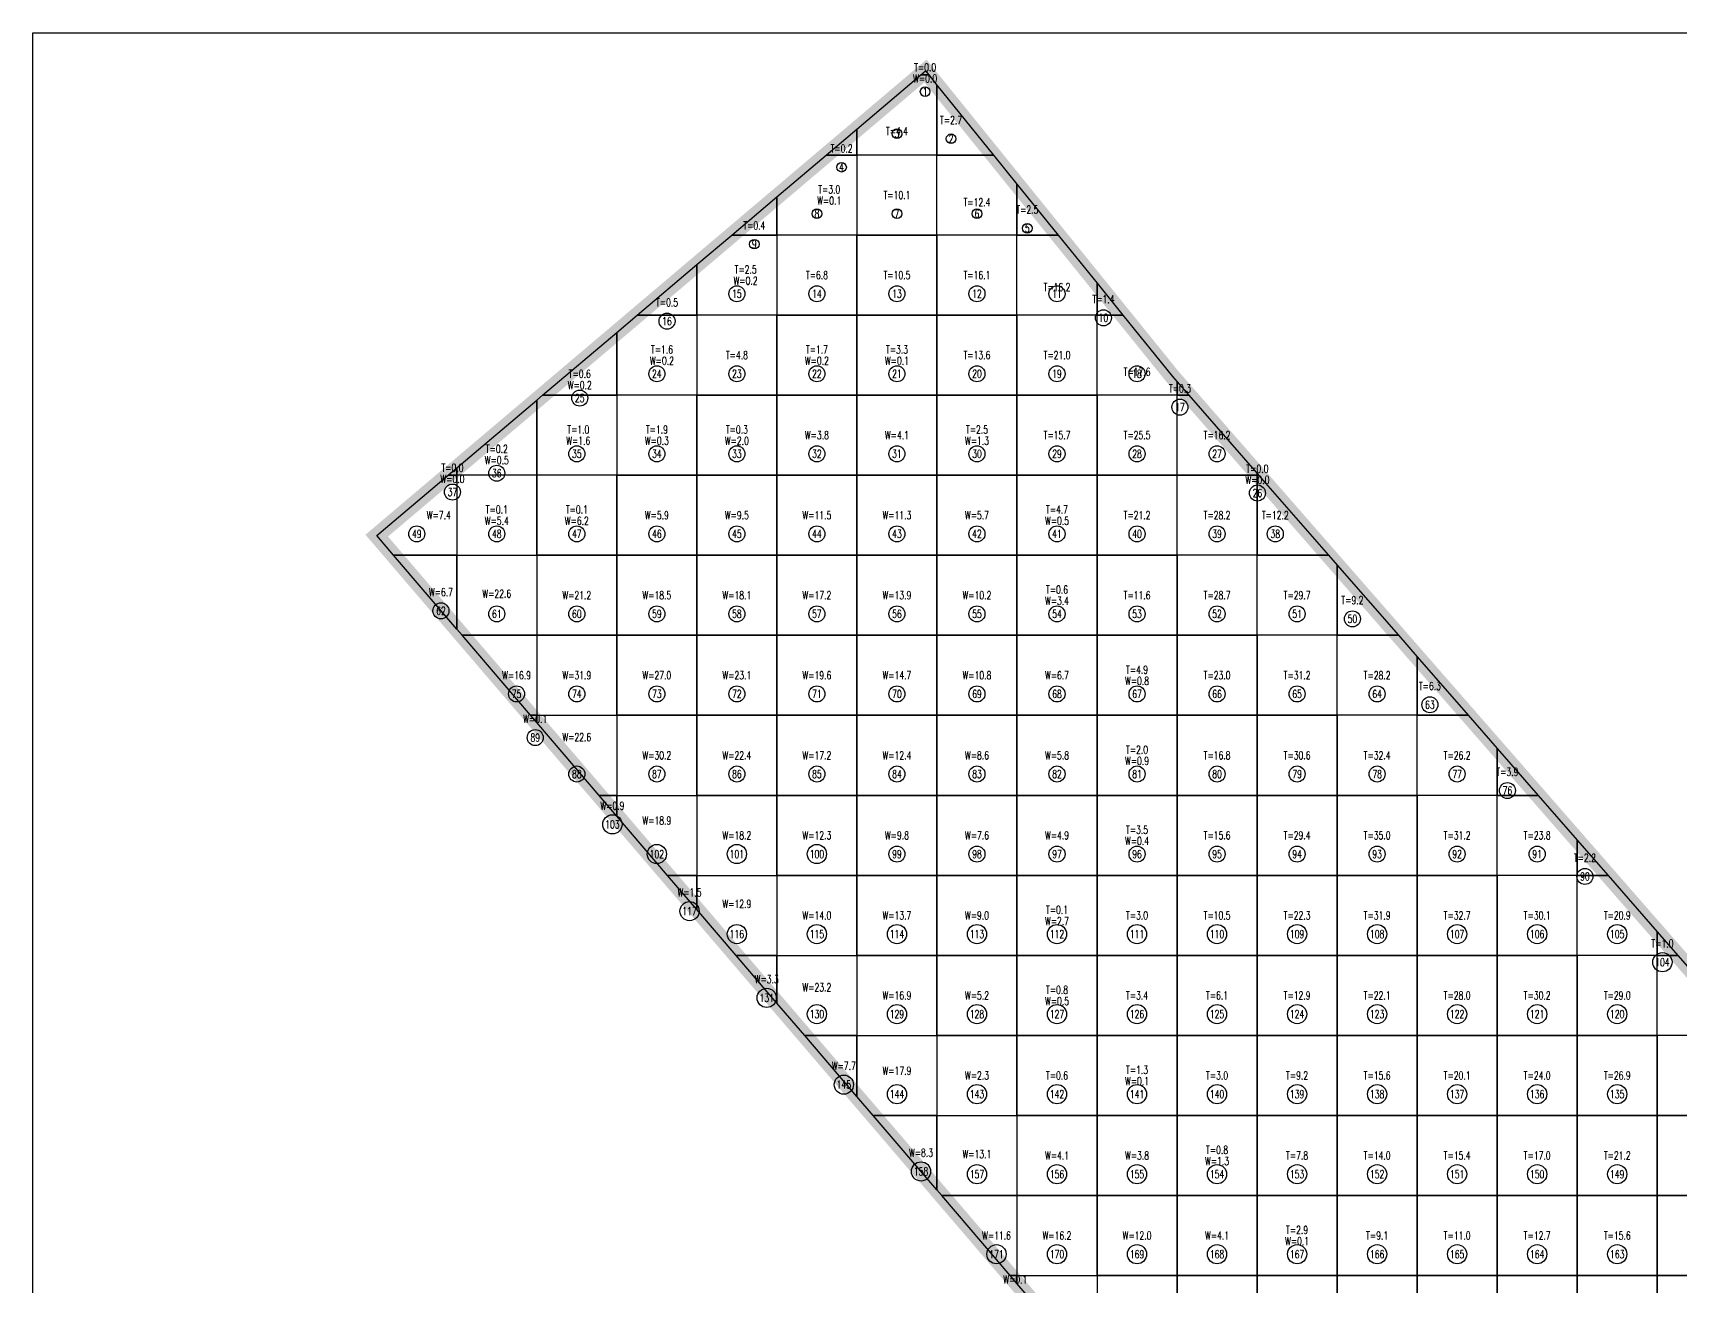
# Model space of a CAD drawing. Extents: x 4283 to 40403, y 1134 to 1764.
# Drawn here: x 18782 to 18867.7, y 1607.1 to 1672.4 of the extents above; entities that cross this region are included whole.
import ezdxf
from ezdxf.enums import TextEntityAlignment as Align

# ---------------------------------------------------------------- set-up
doc = ezdxf.new("R2010")
doc.units = 0
for name, color, linetype in [('tdz_23-1方格网', 2, 'Continuous'), ('tdz_23-1方格网计算', 7, 'Continuous'), ('tdz_土方计算图', 7, 'Continuous'), ('tdz_格田', 6, 'Continuous')]:
    doc.layers.add(name, color=color, linetype=linetype)
doc.styles.add('GLandNum', font='txt_____.ttf', dxfattribs={"width": 0.7, "height": 0.5})

msp = doc.modelspace()

# ---------------------------------------------------------------- linework, layer by layer
at = {"layer": 'tdz_23-1方格网', "linetype": 'Continuous'}
for points in [[(18829.057, 1669.641, 2835.795), (18829.057, 1666.002, 2835.764), (18824.89, 1666.002, 2836.09), (18824.89, 1667.356, 2836.121), (18828.213, 1670.169, 2835.853), (18828.63, 1670.169, 2835.823)], [(18828.63, 1670.169, 2835.823), (18828.213, 1670.169, 2835.853), (18828.46, 1670.379, 2835.833)], [(18831.997, 1666.002, 2835.604), (18829.057, 1666.002, 2835.764), (18829.057, 1669.641, 2835.795)], [(18824.89, 1667.356, 2836.121), (18824.89, 1666.002, 2836.09), (18823.292, 1666.002, 2836.249)], [(18823.292, 1666.002, 2836.249), (18824.89, 1666.002, 2836.09), (18824.89, 1661.836, 2836.044), (18820.724, 1661.836, 2836.362), (18820.724, 1663.828, 2836.456)], [(18824.89, 1666.002, 2836.09), (18824.89, 1661.836, 2836.044), (18829.057, 1661.836, 2835.729), (18829.057, 1666.002, 2835.764)], [(18833.224, 1664.485, 2835.524), (18833.224, 1661.836, 2835.503), (18829.057, 1661.836, 2835.729), (18829.057, 1666.002, 2835.764), (18831.997, 1666.002, 2835.604)], [(18820.724, 1663.828, 2836.456), (18820.724, 1661.836, 2836.362), (18818.37, 1661.836, 2836.645)], [(18835.365, 1661.836, 2835.386), (18833.224, 1661.836, 2835.503), (18833.224, 1664.485, 2835.524)], [(18818.37, 1661.836, 2836.645), (18820.724, 1661.836, 2836.362), (18820.724, 1657.669, 2836.437), (18816.557, 1657.669, 2836.633), (18816.557, 1660.3, 2836.791)], [(18820.724, 1661.836, 2836.362), (18820.724, 1657.669, 2836.437), (18824.89, 1657.669, 2836.433), (18824.89, 1661.836, 2836.044)], [(18824.89, 1661.836, 2836.044), (18824.89, 1657.669, 2836.433), (18829.057, 1657.669, 2835.867), (18829.057, 1661.836, 2835.729)], [(18829.057, 1661.836, 2835.729), (18829.057, 1657.669, 2835.867), (18833.224, 1657.669, 2835.513), (18833.224, 1661.836, 2835.503)], [(18837.39, 1659.329, 2835.254), (18837.39, 1657.669, 2835.24), (18833.224, 1657.669, 2835.513), (18833.224, 1661.836, 2835.503), (18835.365, 1661.836, 2835.386)], [(18816.557, 1660.3, 2836.791), (18816.557, 1657.669, 2836.633), (18813.449, 1657.669, 2837.041)], [(18838.732, 1657.669, 2835.168), (18837.39, 1657.669, 2835.24), (18837.39, 1659.329, 2835.254)], [(18813.449, 1657.669, 2837.041), (18816.557, 1657.669, 2836.633), (18816.557, 1653.502, 2836.877), (18812.39, 1653.502, 2836.904), (18812.39, 1656.772, 2837.126)], [(18816.557, 1657.669, 2836.633), (18816.557, 1653.502, 2836.877), (18820.724, 1653.502, 2836.808), (18820.724, 1657.669, 2836.437)], [(18820.724, 1657.669, 2836.437), (18820.724, 1653.502, 2836.808), (18824.89, 1653.502, 2836.721), (18824.89, 1657.669, 2836.433)], [(18824.89, 1657.669, 2836.433), (18824.89, 1653.502, 2836.721), (18829.057, 1653.502, 2836.399), (18829.057, 1657.669, 2835.867)], [(18829.057, 1657.669, 2835.867), (18829.057, 1653.502, 2836.399), (18833.224, 1653.502, 2835.671), (18833.224, 1657.669, 2835.513)], [(18833.224, 1657.669, 2835.513), (18833.224, 1653.502, 2835.671), (18837.39, 1653.502, 2835.325), (18837.39, 1657.669, 2835.24)], [(18841.557, 1654.196, 2834.998), (18841.557, 1653.502, 2834.999), (18837.39, 1653.502, 2835.325), (18837.39, 1657.669, 2835.24), (18838.732, 1657.669, 2835.168), (18841.318, 1654.469, 2834.999)], [(18812.39, 1656.772, 2837.126), (18812.39, 1653.502, 2836.904), (18808.528, 1653.502, 2837.437)], [(18808.528, 1653.502, 2837.437), (18812.39, 1653.502, 2836.904), (18812.39, 1649.336, 2837.285), (18808.224, 1649.336, 2837.358), (18808.224, 1653.244, 2837.461)], [(18812.39, 1653.502, 2836.904), (18812.39, 1649.336, 2837.285), (18816.557, 1649.336, 2837.253), (18816.557, 1653.502, 2836.877)], [(18816.557, 1653.502, 2836.877), (18816.557, 1649.336, 2837.253), (18820.724, 1649.336, 2837.181), (18820.724, 1653.502, 2836.808)], [(18820.724, 1653.502, 2836.808), (18820.724, 1649.336, 2837.181), (18824.89, 1649.336, 2837.085), (18824.89, 1653.502, 2836.721)], [(18824.89, 1653.502, 2836.721), (18824.89, 1649.336, 2837.085), (18829.057, 1649.336, 2836.914), (18829.057, 1653.502, 2836.399)], [(18829.057, 1653.502, 2836.399), (18829.057, 1649.336, 2836.914), (18833.224, 1649.336, 2836.405), (18833.224, 1653.502, 2835.671)], [(18833.224, 1653.502, 2835.671), (18833.224, 1649.336, 2836.405), (18837.39, 1649.336, 2835.549), (18837.39, 1653.502, 2835.325)], [(18837.39, 1653.502, 2835.325), (18837.39, 1649.336, 2835.549), (18841.557, 1649.336, 2835.058), (18841.557, 1653.502, 2834.999)], [(18842.163, 1653.502, 2834.996), (18841.557, 1653.502, 2834.999), (18841.557, 1654.196, 2834.998)], [(18845.724, 1649.425, 2834.978), (18845.724, 1649.336, 2834.978), (18841.557, 1649.336, 2835.058), (18841.557, 1653.502, 2834.999), (18842.163, 1653.502, 2834.996)], [(18808.224, 1653.244, 2837.461), (18808.224, 1649.336, 2837.358), (18804.057, 1649.336, 2837.686), (18804.057, 1649.716, 2837.796)], [(18803.607, 1649.336, 2837.832), (18804.057, 1649.336, 2837.686), (18804.057, 1645.169, 2838.224), (18800.763, 1645.169, 2838.293), (18799.89, 1646.189, 2838.131)], [(18804.057, 1649.716, 2837.796), (18804.057, 1649.336, 2837.686), (18803.607, 1649.336, 2837.832)], [(18804.057, 1649.336, 2837.686), (18804.057, 1645.169, 2838.224), (18808.224, 1645.169, 2838.097), (18808.224, 1649.336, 2837.358)], [(18808.224, 1649.336, 2837.358), (18808.224, 1645.169, 2838.097), (18812.39, 1645.169, 2837.866), (18812.39, 1649.336, 2837.285)], [(18812.39, 1649.336, 2837.285), (18812.39, 1645.169, 2837.866), (18816.557, 1645.169, 2837.653), (18816.557, 1649.336, 2837.253)], [(18816.557, 1649.336, 2837.253), (18816.557, 1645.169, 2837.653), (18820.724, 1645.169, 2837.567), (18820.724, 1649.336, 2837.181)], [(18820.724, 1649.336, 2837.181), (18820.724, 1645.169, 2837.567), (18824.89, 1645.169, 2837.378), (18824.89, 1649.336, 2837.085)], [(18824.89, 1649.336, 2837.085), (18824.89, 1645.169, 2837.378), (18829.057, 1645.169, 2837.091), (18829.057, 1649.336, 2836.914)], [(18829.057, 1649.336, 2836.914), (18829.057, 1645.169, 2837.091), (18833.224, 1645.169, 2836.786), (18833.224, 1649.336, 2836.405)], [(18833.224, 1649.336, 2836.405), (18833.224, 1645.169, 2836.786), (18837.39, 1645.169, 2836.054), (18837.39, 1649.336, 2835.549)], [(18837.39, 1649.336, 2835.549), (18837.39, 1645.169, 2836.054), (18841.557, 1645.169, 2835.343), (18841.557, 1649.336, 2835.058)], [(18841.557, 1645.169, 2835.343), (18841.557, 1649.336, 2835.058), (18845.724, 1649.336, 2834.978), (18845.724, 1645.169, 2834.99)], [(18845.802, 1649.336, 2834.978), (18845.724, 1649.336, 2834.978), (18845.724, 1649.425, 2834.978)], [(18845.724, 1649.336, 2834.978), (18845.802, 1649.336, 2834.978), (18849.441, 1645.169, 2834.961), (18845.724, 1645.169, 2834.99)], [(18800.763, 1645.169, 2838.293), (18804.057, 1645.169, 2838.224), (18804.057, 1641.323, 2838.904)], [(18804.057, 1641.323, 2838.904), (18804.057, 1645.169, 2838.224), (18808.224, 1645.169, 2838.097), (18808.224, 1641.002, 2838.762), (18804.331, 1641.002, 2838.955)], [(18808.224, 1645.169, 2838.097), (18808.224, 1641.002, 2838.762), (18812.39, 1641.002, 2838.404), (18812.39, 1645.169, 2837.866)], [(18812.39, 1645.169, 2837.866), (18812.39, 1641.002, 2838.404), (18816.557, 1641.002, 2838.137), (18816.557, 1645.169, 2837.653)], [(18816.557, 1645.169, 2837.653), (18816.557, 1641.002, 2838.137), (18820.724, 1641.002, 2837.939), (18820.724, 1645.169, 2837.567)], [(18820.724, 1645.169, 2837.567), (18820.724, 1641.002, 2837.939), (18824.89, 1641.002, 2837.577), (18824.89, 1645.169, 2837.378)], [(18824.89, 1645.169, 2837.378), (18824.89, 1641.002, 2837.577), (18829.057, 1641.002, 2837.27), (18829.057, 1645.169, 2837.091)], [(18829.057, 1645.169, 2837.091), (18829.057, 1641.002, 2837.27), (18833.224, 1641.002, 2836.957), (18833.224, 1645.169, 2836.786)], [(18833.224, 1645.169, 2836.786), (18833.224, 1641.002, 2836.957), (18837.39, 1641.002, 2836.638), (18837.39, 1645.169, 2836.054)], [(18837.39, 1645.169, 2836.054), (18837.39, 1641.002, 2836.638), (18841.557, 1641.002, 2835.459), (18841.557, 1645.169, 2835.343)], [(18841.557, 1645.169, 2835.343), (18841.557, 1641.002, 2835.459), (18845.724, 1641.002, 2835), (18845.724, 1645.169, 2834.99)], [(18849.89, 1644.654, 2834.958), (18849.89, 1641.002, 2834.967), (18845.724, 1641.002, 2835), (18845.724, 1645.169, 2834.99), (18849.441, 1645.169, 2834.961)], [(18853.08, 1641.002, 2834.943), (18849.89, 1641.002, 2834.967), (18849.89, 1644.654, 2834.958)], [(18804.331, 1641.002, 2838.955), (18808.224, 1641.002, 2838.762), (18808.224, 1636.836, 2839.068), (18807.899, 1636.836, 2839.078)], [(18808.224, 1641.002, 2838.762), (18808.224, 1636.836, 2839.068), (18812.39, 1636.836, 2838.818), (18812.39, 1641.002, 2838.404)], [(18812.39, 1641.002, 2838.404), (18812.39, 1636.836, 2838.818), (18816.557, 1636.836, 2838.325), (18816.557, 1641.002, 2838.137)], [(18816.557, 1641.002, 2838.137), (18816.557, 1636.836, 2838.325), (18820.724, 1636.836, 2838.058), (18820.724, 1641.002, 2837.939)], [(18820.724, 1641.002, 2837.939), (18820.724, 1636.836, 2838.058), (18824.89, 1636.836, 2837.699), (18824.89, 1641.002, 2837.577)], [(18824.89, 1641.002, 2837.577), (18824.89, 1636.836, 2837.699), (18829.057, 1636.836, 2837.371), (18829.057, 1641.002, 2837.27)], [(18829.057, 1641.002, 2837.27), (18829.057, 1636.836, 2837.371), (18833.224, 1636.836, 2837.083), (18833.224, 1641.002, 2836.957)], [(18833.224, 1641.002, 2836.957), (18833.224, 1636.836, 2837.083), (18837.39, 1636.836, 2836.758), (18837.39, 1641.002, 2836.638)], [(18837.39, 1641.002, 2836.638), (18837.39, 1636.836, 2836.758), (18841.557, 1636.836, 2836.293), (18841.557, 1641.002, 2835.459)], [(18841.557, 1641.002, 2835.459), (18841.557, 1636.836, 2836.293), (18845.724, 1636.836, 2835.298), (18845.724, 1641.002, 2835)], [(18845.724, 1641.002, 2835), (18845.724, 1636.836, 2835.298), (18849.89, 1636.836, 2834.979), (18849.89, 1641.002, 2834.967)], [(18854.057, 1639.884, 2834.938), (18854.057, 1636.836, 2834.943), (18849.89, 1636.836, 2834.979), (18849.89, 1641.002, 2834.967), (18853.08, 1641.002, 2834.943)], [(18856.719, 1636.836, 2834.926), (18854.057, 1636.836, 2834.943), (18854.057, 1639.884, 2834.938)], [(18807.899, 1636.836, 2839.078), (18808.224, 1636.836, 2839.068), (18808.224, 1636.457, 2839.052)], [(18808.224, 1636.457, 2839.052), (18808.224, 1636.836, 2839.068), (18812.39, 1636.836, 2838.818), (18812.39, 1632.669, 2839.008), (18811.467, 1632.669, 2838.788)], [(18812.39, 1636.836, 2838.818), (18812.39, 1632.669, 2839.008), (18816.557, 1632.669, 2838.453), (18816.557, 1636.836, 2838.325)], [(18816.557, 1636.836, 2838.325), (18816.557, 1632.669, 2838.453), (18820.724, 1632.669, 2838.025), (18820.724, 1636.836, 2838.058)], [(18820.724, 1636.836, 2838.058), (18820.724, 1632.669, 2838.025), (18824.89, 1632.669, 2837.678), (18824.89, 1636.836, 2837.699)], [(18824.89, 1636.836, 2837.699), (18824.89, 1632.669, 2837.678), (18829.057, 1632.669, 2837.354), (18829.057, 1636.836, 2837.371)], [(18829.057, 1636.836, 2837.371), (18829.057, 1632.669, 2837.354), (18833.224, 1632.669, 2837.083), (18833.224, 1636.836, 2837.083)], [(18833.224, 1636.836, 2837.083), (18833.224, 1632.669, 2837.083), (18837.39, 1632.669, 2836.875), (18837.39, 1636.836, 2836.758)], [(18837.39, 1636.836, 2836.758), (18837.39, 1632.669, 2836.875), (18841.557, 1632.669, 2836.236), (18841.557, 1636.836, 2836.293)], [(18841.557, 1636.836, 2836.293), (18841.557, 1632.669, 2836.236), (18845.724, 1632.669, 2835.55), (18845.724, 1636.836, 2835.298)], [(18845.724, 1636.836, 2835.298), (18845.724, 1632.669, 2835.55), (18849.89, 1632.669, 2835), (18849.89, 1636.836, 2834.979)], [(18849.89, 1636.836, 2834.979), (18849.89, 1632.669, 2835), (18854.057, 1632.669, 2834.957), (18854.057, 1636.836, 2834.943)], [(18858.224, 1635.113, 2834.918), (18858.224, 1632.669, 2834.921), (18854.057, 1632.669, 2834.957), (18854.057, 1636.836, 2834.943), (18856.719, 1636.836, 2834.926)], [(18860.358, 1632.669, 2834.908), (18858.224, 1632.669, 2834.921), (18858.224, 1635.113, 2834.918)], [(18811.467, 1632.669, 2838.788), (18812.39, 1632.669, 2839.008), (18812.39, 1631.591, 2838.713)], [(18812.39, 1631.591, 2838.713), (18812.39, 1632.669, 2839.008), (18816.557, 1632.669, 2838.453), (18816.557, 1628.502, 2838.441), (18815.035, 1628.502, 2838.498)], [(18816.557, 1632.669, 2838.453), (18816.557, 1628.502, 2838.441), (18820.724, 1628.502, 2837.878), (18820.724, 1632.669, 2838.025)], [(18820.724, 1632.669, 2838.025), (18820.724, 1628.502, 2837.878), (18824.89, 1628.502, 2837.715), (18824.89, 1632.669, 2837.678)], [(18824.89, 1632.669, 2837.678), (18824.89, 1628.502, 2837.715), (18829.057, 1628.502, 2837.506), (18829.057, 1632.669, 2837.354)], [(18829.057, 1632.669, 2837.354), (18829.057, 1628.502, 2837.506), (18833.224, 1628.502, 2837.308), (18833.224, 1632.669, 2837.083)], [(18833.224, 1632.669, 2837.083), (18833.224, 1628.502, 2837.308), (18837.39, 1628.502, 2836.915), (18837.39, 1632.669, 2836.875)], [(18837.39, 1632.669, 2836.875), (18837.39, 1628.502, 2836.915), (18841.557, 1628.502, 2836.383), (18841.557, 1632.669, 2836.236)], [(18841.557, 1632.669, 2836.236), (18841.557, 1628.502, 2836.383), (18845.724, 1628.502, 2835.863), (18845.724, 1632.669, 2835.55)], [(18845.724, 1632.669, 2835.55), (18845.724, 1628.502, 2835.863), (18849.89, 1628.502, 2835.062), (18849.89, 1632.669, 2835)], [(18849.89, 1632.669, 2835), (18849.89, 1628.502, 2835.062), (18854.057, 1628.502, 2835), (18854.057, 1632.669, 2834.957)], [(18854.057, 1632.669, 2834.957), (18854.057, 1628.502, 2835), (18858.224, 1628.502, 2834.937), (18858.224, 1632.669, 2834.921)], [(18862.39, 1630.342, 2834.898), (18862.39, 1628.502, 2834.898), (18858.224, 1628.502, 2834.937), (18858.224, 1632.669, 2834.921), (18860.358, 1632.669, 2834.908)], [(18863.997, 1628.502, 2834.891), (18862.39, 1628.502, 2834.898), (18862.39, 1630.342, 2834.898)], [(18815.035, 1628.502, 2838.498), (18816.557, 1628.502, 2838.441), (18816.557, 1626.725, 2838.375)], [(18816.557, 1626.725, 2838.375), (18816.557, 1628.502, 2838.441), (18820.724, 1628.502, 2837.878), (18820.724, 1624.336, 2838.177), (18818.603, 1624.336, 2838.507)], [(18820.724, 1628.502, 2837.878), (18820.724, 1624.336, 2838.177), (18824.89, 1624.336, 2838.256), (18824.89, 1628.502, 2837.715)], [(18824.89, 1628.502, 2837.715), (18824.89, 1624.336, 2838.256), (18829.057, 1624.336, 2837.798), (18829.057, 1628.502, 2837.506)], [(18829.057, 1628.502, 2837.506), (18829.057, 1624.336, 2837.798), (18833.224, 1624.336, 2837.325), (18833.224, 1628.502, 2837.308)], [(18833.224, 1628.502, 2837.308), (18833.224, 1624.336, 2837.325), (18837.39, 1624.336, 2836.895), (18837.39, 1628.502, 2836.915)], [(18837.39, 1628.502, 2836.915), (18837.39, 1624.336, 2836.895), (18841.557, 1624.336, 2836.657), (18841.557, 1628.502, 2836.383)], [(18841.557, 1628.502, 2836.383), (18841.557, 1624.336, 2836.657), (18845.724, 1624.336, 2836.305), (18845.724, 1628.502, 2835.863)], [(18845.724, 1628.502, 2835.863), (18845.724, 1624.336, 2836.305), (18849.89, 1624.336, 2835.69), (18849.89, 1628.502, 2835.062)], [(18849.89, 1628.502, 2835.062), (18849.89, 1624.336, 2835.69), (18854.057, 1624.336, 2835.18), (18854.057, 1628.502, 2835)], [(18854.057, 1628.502, 2835), (18854.057, 1624.336, 2835.18), (18858.224, 1624.336, 2835), (18858.224, 1628.502, 2834.937)], [(18858.224, 1628.502, 2834.937), (18858.224, 1624.336, 2835), (18862.39, 1624.336, 2834.919), (18862.39, 1628.502, 2834.898)], [(18866.557, 1625.572, 2834.879), (18866.557, 1624.336, 2834.876), (18862.39, 1624.336, 2834.919), (18862.39, 1628.502, 2834.898), (18863.997, 1628.502, 2834.891)], [(18867.636, 1624.336, 2834.873), (18866.557, 1624.336, 2834.876), (18866.557, 1625.572, 2834.879)], [(18818.603, 1624.336, 2838.507), (18820.724, 1624.336, 2838.177), (18820.724, 1621.859, 2838.746)], [(18820.724, 1621.859, 2838.746), (18820.724, 1624.336, 2838.177), (18824.89, 1624.336, 2838.256), (18824.89, 1620.169, 2838.452), (18822.171, 1620.169, 2838.908)], [(18824.89, 1624.336, 2838.256), (18824.89, 1620.169, 2838.452), (18829.057, 1620.169, 2837.698), (18829.057, 1624.336, 2837.798)], [(18829.057, 1624.336, 2837.798), (18829.057, 1620.169, 2837.698), (18833.224, 1620.169, 2837.262), (18833.224, 1624.336, 2837.325)], [(18833.224, 1624.336, 2837.325), (18833.224, 1620.169, 2837.262), (18837.39, 1620.169, 2837.025), (18837.39, 1624.336, 2836.895)], [(18837.39, 1624.336, 2836.895), (18837.39, 1620.169, 2837.025), (18841.557, 1620.169, 2836.788), (18841.557, 1624.336, 2836.657)], [(18841.557, 1624.336, 2836.657), (18841.557, 1620.169, 2836.788), (18845.724, 1620.169, 2836.545), (18845.724, 1624.336, 2836.305)], [(18845.724, 1624.336, 2836.305), (18845.724, 1620.169, 2836.545), (18849.89, 1620.169, 2836.14), (18849.89, 1624.336, 2835.69)], [(18849.89, 1624.336, 2835.69), (18849.89, 1620.169, 2836.14), (18854.057, 1620.169, 2835.727), (18854.057, 1624.336, 2835.18)], [(18854.057, 1624.336, 2835.18), (18854.057, 1620.169, 2835.727), (18858.224, 1620.169, 2835.338), (18858.224, 1624.336, 2835)], [(18858.224, 1624.336, 2835), (18858.224, 1620.169, 2835.338), (18862.39, 1620.169, 2834.986), (18862.39, 1624.336, 2834.919)], [(18862.39, 1624.336, 2834.919), (18862.39, 1620.169, 2834.986), (18866.557, 1620.169, 2834.903), (18866.557, 1624.336, 2834.876)], [(18870.724, 1620.801, 2834.859), (18870.724, 1620.169, 2834.858), (18866.557, 1620.169, 2834.903), (18866.557, 1624.336, 2834.876), (18867.636, 1624.336, 2834.873)], [(18822.171, 1620.169, 2838.908), (18824.89, 1620.169, 2838.452), (18824.89, 1616.993, 2838.852)], [(18824.89, 1616.993, 2838.852), (18824.89, 1620.169, 2838.452), (18829.057, 1620.169, 2837.698), (18829.057, 1616.002, 2837.707), (18825.739, 1616.002, 2838.823)], [(18829.057, 1620.169, 2837.698), (18829.057, 1616.002, 2837.707), (18833.224, 1616.002, 2837.432), (18833.224, 1620.169, 2837.262)], [(18833.224, 1620.169, 2837.262), (18833.224, 1616.002, 2837.432), (18837.39, 1616.002, 2837.207), (18837.39, 1620.169, 2837.025)], [(18837.39, 1620.169, 2837.025), (18837.39, 1616.002, 2837.207), (18841.557, 1616.002, 2837.104), (18841.557, 1620.169, 2836.788)], [(18841.557, 1620.169, 2836.788), (18841.557, 1616.002, 2837.104), (18845.724, 1616.002, 2836.693), (18845.724, 1620.169, 2836.545)], [(18845.724, 1620.169, 2836.545), (18845.724, 1616.002, 2836.693), (18849.89, 1616.002, 2836.281), (18849.89, 1620.169, 2836.14)], [(18849.89, 1620.169, 2836.14), (18849.89, 1616.002, 2836.281), (18854.057, 1616.002, 2835.949), (18854.057, 1620.169, 2835.727)], [(18854.057, 1620.169, 2835.727), (18854.057, 1616.002, 2835.949), (18858.224, 1616.002, 2835.781), (18858.224, 1620.169, 2835.338)], [(18858.224, 1620.169, 2835.338), (18858.224, 1616.002, 2835.781), (18862.39, 1616.002, 2835.448), (18862.39, 1620.169, 2834.986)], [(18862.39, 1620.169, 2834.986), (18862.39, 1616.002, 2835.448), (18866.557, 1616.002, 2835.132), (18866.557, 1620.169, 2834.903)], [(18866.557, 1620.169, 2834.903), (18866.557, 1616.002, 2835.132), (18870.724, 1616.002, 2834.886), (18870.724, 1620.169, 2834.858)], [(18825.739, 1616.002, 2838.823), (18829.057, 1616.002, 2837.707), (18829.057, 1612.127, 2838.715)], [(18829.057, 1612.127, 2838.715), (18829.057, 1616.002, 2837.707), (18833.224, 1616.002, 2837.432), (18833.224, 1611.836, 2837.899), (18829.306, 1611.836, 2838.707)], [(18833.224, 1616.002, 2837.432), (18833.224, 1611.836, 2837.899), (18837.39, 1611.836, 2837.658), (18837.39, 1616.002, 2837.207)], [(18837.39, 1616.002, 2837.207), (18837.39, 1611.836, 2837.658), (18841.557, 1611.836, 2837.451), (18841.557, 1616.002, 2837.104)], [(18841.557, 1616.002, 2837.104), (18841.557, 1611.836, 2837.451), (18845.724, 1611.836, 2836.948), (18845.724, 1616.002, 2836.693)], [(18845.724, 1616.002, 2836.693), (18845.724, 1611.836, 2836.948), (18849.89, 1611.836, 2836.423), (18849.89, 1616.002, 2836.281)], [(18849.89, 1616.002, 2836.281), (18849.89, 1611.836, 2836.423), (18854.057, 1611.836, 2836.155), (18854.057, 1616.002, 2835.949)], [(18854.057, 1616.002, 2835.949), (18854.057, 1611.836, 2836.155), (18858.224, 1611.836, 2836.032), (18858.224, 1616.002, 2835.781)], [(18858.224, 1616.002, 2835.781), (18858.224, 1611.836, 2836.032), (18862.39, 1611.836, 2835.729), (18862.39, 1616.002, 2835.448)], [(18862.39, 1616.002, 2835.448), (18862.39, 1611.836, 2835.729), (18866.557, 1611.836, 2835.412), (18866.557, 1616.002, 2835.132)], [(18866.557, 1616.002, 2835.132), (18866.557, 1611.836, 2835.412), (18870.724, 1611.836, 2835.173), (18870.724, 1616.002, 2834.886)], [(18829.306, 1611.836, 2838.707), (18833.224, 1611.836, 2837.899), (18833.224, 1607.669, 2838.481), (18832.874, 1607.669, 2838.589)], [(18833.224, 1611.836, 2837.899), (18833.224, 1607.669, 2838.481), (18837.39, 1607.669, 2838.137), (18837.39, 1611.836, 2837.658)], [(18837.39, 1611.836, 2837.658), (18837.39, 1607.669, 2838.137), (18841.557, 1607.669, 2837.664), (18841.557, 1611.836, 2837.451)], [(18841.557, 1611.836, 2837.451), (18841.557, 1607.669, 2837.664), (18845.724, 1607.669, 2837.181), (18845.724, 1611.836, 2836.948)], [(18845.724, 1611.836, 2836.948), (18845.724, 1607.669, 2837.181), (18849.89, 1607.669, 2836.843), (18849.89, 1611.836, 2836.423)], [(18849.89, 1611.836, 2836.423), (18849.89, 1607.669, 2836.843), (18854.057, 1607.669, 2836.532), (18854.057, 1611.836, 2836.155)], [(18854.057, 1611.836, 2836.155), (18854.057, 1607.669, 2836.532), (18858.224, 1607.669, 2836.278), (18858.224, 1611.836, 2836.032)], [(18858.224, 1611.836, 2836.032), (18858.224, 1607.669, 2836.278), (18862.39, 1607.669, 2836.024), (18862.39, 1611.836, 2835.729)], [(18862.39, 1611.836, 2835.729), (18862.39, 1607.669, 2836.024), (18866.557, 1607.669, 2835.802), (18866.557, 1611.836, 2835.412)], [(18866.557, 1611.836, 2835.412), (18866.557, 1607.669, 2835.802), (18870.724, 1607.669, 2835.611), (18870.724, 1611.836, 2835.173)], [(18832.874, 1607.669, 2838.589), (18833.224, 1607.669, 2838.481), (18833.224, 1607.261, 2838.578)], [(18833.224, 1607.261, 2838.578), (18833.224, 1607.669, 2838.481), (18837.39, 1607.669, 2838.137), (18837.39, 1603.502, 2838.348), (18836.442, 1603.502, 2838.472)], [(18837.39, 1607.669, 2838.137), (18837.39, 1603.502, 2838.348), (18841.557, 1603.502, 2837.858), (18841.557, 1607.669, 2837.664)], [(18841.557, 1607.669, 2837.664), (18841.557, 1603.502, 2837.858), (18845.724, 1603.502, 2837.564), (18845.724, 1607.669, 2837.181)], [(18845.724, 1607.669, 2837.181), (18845.724, 1603.502, 2837.564), (18849.89, 1603.502, 2837.343), (18849.89, 1607.669, 2836.843)], [(18849.89, 1607.669, 2836.843), (18849.89, 1603.502, 2837.343), (18854.057, 1603.502, 2837.084), (18854.057, 1607.669, 2836.532)], [(18854.057, 1607.669, 2836.532), (18854.057, 1603.502, 2837.084), (18858.224, 1603.502, 2836.806), (18858.224, 1607.669, 2836.278)], [(18858.224, 1607.669, 2836.278), (18858.224, 1603.502, 2836.806), (18862.39, 1603.502, 2836.566), (18862.39, 1607.669, 2836.024)], [(18862.39, 1607.669, 2836.024), (18862.39, 1603.502, 2836.566), (18866.557, 1603.502, 2836.273), (18866.557, 1607.669, 2835.802)], [(18866.557, 1607.669, 2835.802), (18866.557, 1603.502, 2836.273), (18870.724, 1603.502, 2835.891), (18870.724, 1607.669, 2835.611)]]:
    msp.add_polyline3d(points, close=True, dxfattribs=at)
at = {"layer": 'tdz_23-1方格网计算', "color": 7, "linetype": 'Continuous'}
for centre, radius in [((18828.441, 1669.302), 0.25), ((18826.974, 1667.113), 0.25), ((18829.792, 1666.849), 0.25), ((18824.091, 1665.368), 0.25), ((18822.807, 1662.947), 0.25), ((18826.974, 1662.947), 0.25), ((18831.14, 1662.947), 0.25), ((18833.759, 1662.188), 0.25), ((18819.547, 1661.361), 0.25), ((18818.64, 1658.78), 0.417), ((18822.807, 1658.78), 0.417), ((18826.974, 1658.78), 0.417), ((18831.14, 1658.78), 0.417), ((18835.307, 1658.78), 0.417), ((18815.003, 1657.354), 0.417), ((18837.726, 1657.527), 0.417), ((18814.474, 1654.613), 0.417), ((18818.64, 1654.613), 0.417), ((18822.807, 1654.613), 0.417), ((18826.974, 1654.613), 0.417), ((18831.14, 1654.613), 0.417), ((18835.307, 1654.613), 0.417), ((18839.474, 1654.613), 0.417), ((18810.459, 1653.348), 0.417), ((18841.708, 1652.877), 0.417), ((18810.307, 1650.447), 0.417), ((18814.474, 1650.447), 0.417), ((18818.64, 1650.447), 0.417), ((18822.807, 1650.447), 0.417), ((18826.974, 1650.447), 0.417), ((18831.14, 1650.447), 0.417), ((18835.307, 1650.447), 0.417), ((18839.474, 1650.447), 0.417), ((18843.64, 1650.447), 0.417), ((18806.14, 1649.436), 0.417), ((18803.832, 1648.459), 0.417), ((18845.743, 1648.408), 0.417), ((18801.974, 1646.28), 0.417), ((18806.14, 1646.28), 0.417), ((18810.307, 1646.28), 0.417), ((18814.474, 1646.28), 0.417), ((18818.64, 1646.28), 0.417), ((18822.807, 1646.28), 0.417), ((18826.974, 1646.28), 0.417), ((18831.14, 1646.28), 0.417), ((18835.307, 1646.28), 0.417), ((18839.474, 1646.28), 0.417), ((18843.64, 1646.28), 0.417), ((18846.672, 1646.28), 0.417), ((18803.233, 1642.274), 0.417), ((18806.14, 1642.113), 0.417), ((18810.307, 1642.113), 0.417), ((18814.474, 1642.113), 0.417), ((18818.64, 1642.113), 0.417), ((18822.807, 1642.113), 0.417), ((18826.974, 1642.113), 0.417), ((18831.14, 1642.113), 0.417), ((18835.307, 1642.113), 0.417), ((18839.474, 1642.113), 0.417), ((18843.64, 1642.113), 0.417), ((18847.807, 1642.113), 0.417), ((18850.688, 1641.856), 0.417), ((18807.169, 1637.947), 0.417), ((18810.307, 1637.947), 0.417), ((18814.474, 1637.947), 0.417), ((18818.64, 1637.947), 0.417), ((18822.807, 1637.947), 0.417), ((18826.974, 1637.947), 0.417), ((18831.14, 1637.947), 0.417), ((18835.307, 1637.947), 0.417), ((18839.474, 1637.947), 0.417), ((18843.64, 1637.947), 0.417), ((18847.807, 1637.947), 0.417), ((18851.974, 1637.947), 0.417), ((18854.722, 1637.387), 0.417), ((18808.142, 1635.674), 0.417), ((18810.307, 1633.78), 0.417), ((18814.474, 1633.78), 0.417), ((18818.64, 1633.78), 0.417), ((18822.807, 1633.78), 0.417), ((18826.974, 1633.78), 0.417), ((18831.14, 1633.78), 0.417), ((18835.307, 1633.78), 0.417), ((18839.474, 1633.78), 0.417), ((18843.64, 1633.78), 0.417), ((18847.807, 1633.78), 0.417), ((18851.974, 1633.78), 0.417), ((18856.14, 1633.78), 0.417), ((18858.757, 1632.919), 0.417), ((18812.159, 1631.158), 0.5), ((18814.474, 1629.613), 0.5), ((18818.64, 1629.613), 0.5), ((18822.807, 1629.613), 0.5), ((18826.974, 1629.613), 0.417), ((18831.14, 1629.613), 0.417), ((18835.307, 1629.613), 0.417), ((18839.474, 1629.613), 0.417), ((18843.64, 1629.613), 0.417), ((18847.807, 1629.613), 0.417), ((18851.974, 1629.613), 0.417), ((18856.14, 1629.613), 0.417), ((18860.307, 1629.613), 0.417), ((18862.792, 1628.45), 0.417), ((18816.176, 1626.641), 0.5), ((18818.64, 1625.447), 0.5), ((18822.807, 1625.447), 0.5), ((18826.974, 1625.447), 0.5), ((18831.14, 1625.447), 0.5), ((18835.307, 1625.447), 0.5), ((18839.474, 1625.447), 0.5), ((18843.64, 1625.447), 0.5), ((18847.807, 1625.447), 0.5), ((18851.974, 1625.447), 0.5), ((18856.14, 1625.447), 0.5), ((18860.307, 1625.447), 0.5), ((18864.474, 1625.447), 0.5), ((18866.827, 1623.981), 0.5), ((18820.193, 1622.125), 0.5), ((18822.807, 1621.28), 0.5), ((18826.974, 1621.28), 0.5), ((18831.14, 1621.28), 0.5), ((18835.307, 1621.28), 0.5), ((18839.474, 1621.28), 0.5), ((18843.64, 1621.28), 0.5), ((18847.807, 1621.28), 0.5), ((18851.974, 1621.28), 0.5), ((18856.14, 1621.28), 0.5), ((18860.307, 1621.28), 0.5), ((18864.474, 1621.28), 0.5), ((18824.21, 1617.609), 0.5), ((18826.974, 1617.113), 0.5), ((18831.14, 1617.113), 0.5), ((18835.307, 1617.113), 0.5), ((18839.474, 1617.113), 0.5), ((18843.64, 1617.113), 0.5), ((18847.807, 1617.113), 0.5), ((18851.974, 1617.113), 0.5), ((18856.14, 1617.113), 0.5), ((18860.307, 1617.113), 0.5), ((18864.474, 1617.113), 0.5), ((18828.227, 1613.092), 0.5), ((18831.14, 1612.947), 0.5), ((18835.307, 1612.947), 0.5), ((18839.474, 1612.947), 0.5), ((18843.64, 1612.947), 0.5), ((18847.807, 1612.947), 0.5), ((18851.974, 1612.947), 0.5), ((18856.14, 1612.947), 0.5), ((18860.307, 1612.947), 0.5), ((18864.474, 1612.947), 0.5), ((18832.157, 1608.78), 0.5), ((18835.307, 1608.78), 0.5), ((18839.474, 1608.78), 0.5), ((18843.64, 1608.78), 0.5), ((18847.807, 1608.78), 0.5), ((18851.974, 1608.78), 0.5), ((18856.14, 1608.78), 0.5), ((18860.307, 1608.78), 0.5), ((18864.474, 1608.78), 0.5)]:
    msp.add_circle(centre, radius, dxfattribs=at)
at = {"layer": 'tdz_土方计算图', "linetype": 'Continuous'}
for points in [[(18781.99, 1672.357), (18911.99, 1672.357)], [(18781.99, 1512.357), (18781.99, 1512.357), (18781.99, 1672.357), (18781.99, 1672.357)]]:
    msp.add_lwpolyline(points, dxfattribs=at)
at = {"layer": 'tdz_格田', "linetype": 'Continuous', "lineweight": 60, "const_width": 0.833}
msp.add_lwpolyline([(18873.117, 1574.336), (18836.761, 1603.13), (18799.89, 1646.189), (18828.46, 1670.379), (18841.318, 1654.469), (18894.09, 1594.047), (18873.117, 1574.336)], close=True, dxfattribs=at)

# ---------------------------------------------------------------- texts
at = {"layer": 'tdz_23-1方格网计算', "color": 2, "linetype": 'Continuous', "style": 'GLandNum', "width": 0.7}
for s, p in [('T=0.0', (18828.441, 1670.565)), ('T=2.7', (18829.792, 1667.821)), ('T=4.4', (18826.974, 1667.25)), ('T=0.2', (18824.091, 1666.341)), ('T=3.0', (18823.449, 1664.211)), ('T=10.1', (18826.974, 1663.919)), ('T=12.4', (18831.14, 1663.54)), ('T=2.5', (18833.759, 1663.16)), ('T=0.4', (18819.547, 1662.334)), ('T=2.5', (18819.094, 1660.044)), ('T=6.8', (18822.807, 1659.752)), ('T=10.5', (18826.974, 1659.752)), ('T=16.1', (18831.14, 1659.752)), ('T=0.5', (18815.003, 1658.327)), ('T=16.2', (18835.307, 1659.126)), ('T=1.4', (18837.726, 1658.499)), ('T=1.6', (18814.738, 1655.877)), ('T=1.7', (18822.807, 1655.877)), ('T=3.3', (18826.974, 1655.877)), ('T=4.8', (18818.64, 1655.586)), ('T=13.6', (18831.14, 1655.586)), ('T=21.0', (18835.307, 1655.586)), ('T=0.6', (18810.459, 1654.611)), ('T=17.6', (18839.474, 1654.717)), ('T=0.3', (18841.708, 1653.849)), ('T=1.0', (18810.383, 1651.711)), ('T=1.9', (18814.474, 1651.711)), ('T=0.3', (18818.64, 1651.711)), ('T=2.5', (18831.14, 1651.711)), ('T=0.2', (18806.14, 1650.7)), ('T=15.7', (18835.307, 1651.419)), ('T=25.5', (18839.474, 1651.419)), ('T=16.2', (18843.64, 1651.419)), ('T=0.0', (18803.832, 1649.722)), ('T=0.0', (18845.743, 1649.672)), ('T=0.1', (18806.14, 1647.544)), ('T=0.1', (18810.307, 1647.544)), ('T=4.7', (18835.307, 1647.544)), ('T=21.2', (18839.474, 1647.252)), ('T=28.2', (18843.64, 1647.252)), ('T=12.2', (18846.672, 1647.252)), ('T=0.6', (18835.307, 1643.377)), ('T=11.6', (18839.474, 1643.086)), ('T=28.7', (18843.64, 1643.086)), ('T=29.7', (18847.807, 1643.086)), ('T=9.2', (18850.688, 1642.828)), ('T=4.9', (18839.474, 1639.211)), ('T=23.0', (18843.64, 1638.919)), ('T=31.2', (18847.807, 1638.919)), ('T=28.2', (18851.974, 1638.919)), ('T=6.3', (18854.722, 1638.36)), ('T=2.0', (18839.474, 1635.044)), ('T=16.8', (18843.64, 1634.752)), ('T=30.6', (18847.807, 1634.752)), ('T=32.4', (18851.974, 1634.752)), ('T=26.2', (18856.14, 1634.752)), ('T=3.9', (18858.757, 1633.891)), ('T=3.5', (18839.474, 1630.877)), ('T=15.6', (18843.64, 1630.586)), ('T=29.4', (18847.807, 1630.586)), ('T=35.0', (18851.974, 1630.586)), ('T=31.2', (18856.14, 1630.586)), ('T=23.8', (18860.307, 1630.586)), ('T=2.2', (18862.792, 1629.422)), ('T=0.1', (18835.307, 1626.711)), ('T=3.0', (18839.474, 1626.419)), ('T=10.5', (18843.64, 1626.419)), ('T=22.3', (18847.807, 1626.419)), ('T=31.9', (18851.974, 1626.419)), ('T=32.7', (18856.14, 1626.419)), ('T=30.1', (18860.307, 1626.419)), ('T=20.9', (18864.474, 1626.419)), ('T=1.0', (18866.827, 1624.954)), ('T=0.8', (18835.307, 1622.544)), ('T=3.4', (18839.474, 1622.252)), ('T=6.1', (18843.64, 1622.252)), ('T=12.9', (18847.807, 1622.252)), ('T=22.1', (18851.974, 1622.252)), ('T=28.0', (18856.14, 1622.252)), ('T=30.2', (18860.307, 1622.252)), ('T=29.0', (18864.474, 1622.252)), ('T=0.6', (18835.307, 1618.086)), ('T=1.3', (18839.474, 1618.377)), ('T=3.0', (18843.64, 1618.086)), ('T=9.2', (18847.807, 1618.086)), ('T=15.6', (18851.974, 1618.086)), ('T=20.1', (18856.14, 1618.086)), ('T=24.0', (18860.307, 1618.086)), ('T=26.9', (18864.474, 1618.086)), ('T=0.8', (18843.64, 1614.211)), ('T=7.8', (18847.807, 1613.919)), ('T=14.0', (18851.974, 1613.919)), ('T=15.4', (18856.14, 1613.919)), ('T=17.0', (18860.307, 1613.919)), ('T=21.2', (18864.474, 1613.919)), ('T=2.9', (18847.807, 1610.044)), ('T=9.1', (18851.974, 1609.752)), ('T=11.0', (18856.14, 1609.752)), ('T=12.7', (18860.307, 1609.752)), ('T=15.6', (18864.474, 1609.752))]:
    msp.add_text(s, height=0.4167, dxfattribs=at).set_placement(p, align=Align.MIDDLE_CENTER)
at = {"layer": 'tdz_23-1方格网计算', "color": 173, "linetype": 'Continuous', "style": 'GLandNum', "width": 0.7}
for s, p in [('W=0.0', (18828.441, 1669.982)), ('W=0.1', (18823.449, 1663.627)), ('W=0.2', (18819.094, 1659.461)), ('W=0.2', (18814.738, 1655.294)), ('W=0.2', (18822.807, 1655.294)), ('W=0.1', (18826.974, 1655.294)), ('W=0.2', (18810.459, 1654.028)), ('W=1.6', (18810.383, 1651.127)), ('W=0.3', (18814.474, 1651.127)), ('W=2.0', (18818.64, 1651.127)), ('W=3.8', (18822.807, 1651.419)), ('W=4.1', (18826.974, 1651.419)), ('W=1.3', (18831.14, 1651.127)), ('W=0.5', (18806.14, 1650.116)), ('W=0.0', (18803.832, 1649.139)), ('W=0.0', (18845.743, 1649.089)), ('W=7.4', (18803.121, 1647.252)), ('W=5.9', (18814.474, 1647.252)), ('W=9.5', (18818.64, 1647.252)), ('W=11.5', (18822.807, 1647.252)), ('W=11.3', (18826.974, 1647.252)), ('W=5.7', (18831.14, 1647.252)), ('W=5.4', (18806.14, 1646.961)), ('W=6.2', (18810.307, 1646.961)), ('W=0.5', (18835.307, 1646.961)), ('W=6.7', (18803.233, 1643.246)), ('W=22.6', (18806.14, 1643.166)), ('W=21.2', (18810.307, 1643.086)), ('W=18.5', (18814.474, 1643.086)), ('W=18.1', (18818.64, 1643.086)), ('W=17.2', (18822.807, 1643.086)), ('W=13.9', (18826.974, 1643.086)), ('W=10.2', (18831.14, 1643.086)), ('W=3.4', (18835.307, 1642.794)), ('W=16.9', (18807.169, 1638.919)), ('W=31.9', (18810.307, 1638.919)), ('W=27.0', (18814.474, 1638.919)), ('W=23.1', (18818.64, 1638.919)), ('W=19.6', (18822.807, 1638.919)), ('W=14.7', (18826.974, 1638.919)), ('W=10.8', (18831.14, 1638.919)), ('W=6.7', (18835.307, 1638.919)), ('W=0.8', (18839.474, 1638.627)), ('W=0.1', (18808.142, 1636.646)), ('W=22.6', (18810.307, 1635.699)), ('W=30.2', (18814.474, 1634.752)), ('W=22.4', (18818.64, 1634.752)), ('W=17.2', (18822.807, 1634.752)), ('W=12.4', (18826.974, 1634.752)), ('W=8.6', (18831.14, 1634.752)), ('W=5.8', (18835.307, 1634.752)), ('W=0.9', (18839.474, 1634.461)), ('W=0.9', (18812.159, 1632.13)), ('W=18.9', (18814.474, 1631.358)), ('W=18.2', (18818.64, 1630.586)), ('W=12.3', (18822.807, 1630.586)), ('W=9.8', (18826.974, 1630.586)), ('W=7.6', (18831.14, 1630.586)), ('W=4.9', (18835.307, 1630.586)), ('W=0.4', (18839.474, 1630.294)), ('W=1.5', (18816.176, 1627.614)), ('W=12.9', (18818.64, 1627.016)), ('W=14.0', (18822.807, 1626.419)), ('W=13.7', (18826.974, 1626.419)), ('W=9.0', (18831.14, 1626.419)), ('W=2.7', (18835.307, 1626.127)), ('W=3.3', (18820.193, 1623.097)), ('W=23.2', (18822.807, 1622.675)), ('W=16.9', (18826.974, 1622.252)), ('W=5.2', (18831.14, 1622.252)), ('W=0.5', (18835.307, 1621.961)), ('W=7.7', (18824.21, 1618.581)), ('W=17.9', (18826.974, 1618.333)), ('W=2.3', (18831.14, 1618.086)), ('W=0.1', (18839.474, 1617.794)), ('W=8.3', (18828.227, 1614.065)), ('W=13.1', (18831.14, 1613.992)), ('W=4.1', (18835.307, 1613.919)), ('W=3.8', (18839.474, 1613.919)), ('W=1.3', (18843.64, 1613.627)), ('W=11.6', (18832.157, 1609.752)), ('W=16.2', (18835.307, 1609.752)), ('W=12.0', (18839.474, 1609.752)), ('W=4.1', (18843.64, 1609.752)), ('W=0.1', (18847.807, 1609.461)), ('W=0.1', (18833.136, 1607.465))]:
    msp.add_text(s, height=0.4167, dxfattribs=at).set_placement(p, align=Align.MIDDLE_CENTER)
at = {"layer": 'tdz_23-1方格网计算', "color": 7, "linetype": 'Continuous', "style": 'GLandNum', "width": 0.7}
for s, height, p in [('1', 0.417, (18828.441, 1669.302)), ('3', 0.417, (18826.974, 1667.113)), ('2', 0.417, (18829.792, 1666.849)), ('4', 0.417, (18824.091, 1665.368)), ('8', 0.417, (18822.807, 1662.947)), ('7', 0.417, (18826.974, 1662.947)), ('6', 0.417, (18831.14, 1662.947)), ('5', 0.417, (18833.759, 1662.188)), ('9', 0.417, (18819.547, 1661.361)), ('15', 0.4167, (18818.64, 1658.78)), ('14', 0.4167, (18822.807, 1658.78)), ('13', 0.4167, (18826.974, 1658.78)), ('12', 0.4167, (18831.14, 1658.78)), ('11', 0.4167, (18835.307, 1658.78)), ('10', 0.4167, (18837.726, 1657.527)), ('16', 0.4167, (18815.003, 1657.354)), ('24', 0.4167, (18814.474, 1654.613)), ('23', 0.4167, (18818.64, 1654.613)), ('22', 0.4167, (18822.807, 1654.613)), ('21', 0.4167, (18826.974, 1654.613)), ('20', 0.4167, (18831.14, 1654.613)), ('19', 0.4167, (18835.307, 1654.613)), ('18', 0.4167, (18839.474, 1654.613)), ('25', 0.4167, (18810.459, 1653.348)), ('17', 0.4167, (18841.708, 1652.877)), ('35', 0.4167, (18810.307, 1650.447)), ('34', 0.4167, (18814.474, 1650.447)), ('33', 0.4167, (18818.64, 1650.447)), ('32', 0.4167, (18822.807, 1650.447)), ('31', 0.4167, (18826.974, 1650.447)), ('30', 0.4167, (18831.14, 1650.447)), ('29', 0.4167, (18835.307, 1650.447)), ('28', 0.4167, (18839.474, 1650.447)), ('27', 0.4167, (18843.64, 1650.447)), ('36', 0.4167, (18806.14, 1649.436)), ('37', 0.4167, (18803.832, 1648.459)), ('26', 0.4167, (18845.743, 1648.408)), ('49', 0.4167, (18801.974, 1646.28)), ('48', 0.4167, (18806.14, 1646.28)), ('47', 0.4167, (18810.307, 1646.28)), ('46', 0.4167, (18814.474, 1646.28)), ('45', 0.4167, (18818.64, 1646.28)), ('44', 0.4167, (18822.807, 1646.28)), ('43', 0.4167, (18826.974, 1646.28)), ('42', 0.4167, (18831.14, 1646.28)), ('41', 0.4167, (18835.307, 1646.28)), ('40', 0.4167, (18839.474, 1646.28)), ('39', 0.4167, (18843.64, 1646.28)), ('38', 0.4167, (18846.672, 1646.28)), ('62', 0.4167, (18803.233, 1642.274)), ('61', 0.4167, (18806.14, 1642.113)), ('60', 0.4167, (18810.307, 1642.113)), ('59', 0.4167, (18814.474, 1642.113)), ('58', 0.4167, (18818.64, 1642.113)), ('57', 0.4167, (18822.807, 1642.113)), ('56', 0.4167, (18826.974, 1642.113)), ('55', 0.4167, (18831.14, 1642.113)), ('54', 0.4167, (18835.307, 1642.113)), ('53', 0.4167, (18839.474, 1642.113)), ('52', 0.4167, (18843.64, 1642.113)), ('51', 0.4167, (18847.807, 1642.113)), ('50', 0.4167, (18850.688, 1641.856)), ('75', 0.4167, (18807.169, 1637.947)), ('74', 0.4167, (18810.307, 1637.947)), ('73', 0.4167, (18814.474, 1637.947)), ('72', 0.4167, (18818.64, 1637.947)), ('71', 0.4167, (18822.807, 1637.947)), ('70', 0.4167, (18826.974, 1637.947)), ('69', 0.4167, (18831.14, 1637.947)), ('68', 0.4167, (18835.307, 1637.947)), ('67', 0.4167, (18839.474, 1637.947)), ('66', 0.4167, (18843.64, 1637.947)), ('65', 0.4167, (18847.807, 1637.947)), ('64', 0.4167, (18851.974, 1637.947)), ('63', 0.4167, (18854.722, 1637.387)), ('89', 0.4167, (18808.142, 1635.674)), ('88', 0.4167, (18810.307, 1633.78)), ('87', 0.4167, (18814.474, 1633.78)), ('86', 0.4167, (18818.64, 1633.78)), ('85', 0.4167, (18822.807, 1633.78)), ('84', 0.4167, (18826.974, 1633.78)), ('83', 0.4167, (18831.14, 1633.78)), ('82', 0.4167, (18835.307, 1633.78)), ('81', 0.4167, (18839.474, 1633.78)), ('80', 0.4167, (18843.64, 1633.78)), ('79', 0.4167, (18847.807, 1633.78)), ('78', 0.4167, (18851.974, 1633.78)), ('77', 0.4167, (18856.14, 1633.78)), ('76', 0.4167, (18858.757, 1632.919)), ('103', 0.4167, (18812.159, 1631.158)), ('102', 0.4167, (18814.474, 1629.613)), ('101', 0.4167, (18818.64, 1629.613)), ('100', 0.4167, (18822.807, 1629.613)), ('99', 0.4167, (18826.974, 1629.613)), ('98', 0.4167, (18831.14, 1629.613)), ('97', 0.4167, (18835.307, 1629.613)), ('96', 0.4167, (18839.474, 1629.613)), ('95', 0.4167, (18843.64, 1629.613)), ('94', 0.4167, (18847.807, 1629.613)), ('93', 0.4167, (18851.974, 1629.613)), ('92', 0.4167, (18856.14, 1629.613)), ('91', 0.4167, (18860.307, 1629.613)), ('90', 0.4167, (18862.792, 1628.45)), ('117', 0.4167, (18816.176, 1626.641)), ('116', 0.4167, (18818.64, 1625.447)), ('115', 0.4167, (18822.807, 1625.447)), ('114', 0.4167, (18826.974, 1625.447)), ('113', 0.4167, (18831.14, 1625.447)), ('112', 0.4167, (18835.307, 1625.447)), ('111', 0.4167, (18839.474, 1625.447)), ('110', 0.4167, (18843.64, 1625.447)), ('109', 0.4167, (18847.807, 1625.447)), ('108', 0.4167, (18851.974, 1625.447)), ('107', 0.4167, (18856.14, 1625.447)), ('106', 0.4167, (18860.307, 1625.447)), ('105', 0.4167, (18864.474, 1625.447)), ('104', 0.4167, (18866.827, 1623.981)), ('131', 0.4167, (18820.193, 1622.125)), ('130', 0.4167, (18822.807, 1621.28)), ('129', 0.4167, (18826.974, 1621.28)), ('128', 0.4167, (18831.14, 1621.28)), ('127', 0.4167, (18835.307, 1621.28)), ('126', 0.4167, (18839.474, 1621.28)), ('125', 0.4167, (18843.64, 1621.28)), ('124', 0.4167, (18847.807, 1621.28)), ('123', 0.4167, (18851.974, 1621.28)), ('122', 0.4167, (18856.14, 1621.28)), ('121', 0.4167, (18860.307, 1621.28)), ('120', 0.4167, (18864.474, 1621.28)), ('145', 0.4167, (18824.21, 1617.609)), ('144', 0.4167, (18826.974, 1617.113)), ('143', 0.4167, (18831.14, 1617.113)), ('142', 0.4167, (18835.307, 1617.113)), ('141', 0.4167, (18839.474, 1617.113)), ('140', 0.4167, (18843.64, 1617.113)), ('139', 0.4167, (18847.807, 1617.113)), ('138', 0.4167, (18851.974, 1617.113)), ('137', 0.4167, (18856.14, 1617.113)), ('136', 0.4167, (18860.307, 1617.113)), ('135', 0.4167, (18864.474, 1617.113)), ('158', 0.4167, (18828.227, 1613.092)), ('157', 0.4167, (18831.14, 1612.947)), ('156', 0.4167, (18835.307, 1612.947)), ('155', 0.4167, (18839.474, 1612.947)), ('154', 0.4167, (18843.64, 1612.947)), ('153', 0.4167, (18847.807, 1612.947)), ('152', 0.4167, (18851.974, 1612.947)), ('151', 0.4167, (18856.14, 1612.947)), ('150', 0.4167, (18860.307, 1612.947)), ('149', 0.4167, (18864.474, 1612.947)), ('171', 0.4167, (18832.157, 1608.78)), ('170', 0.4167, (18835.307, 1608.78)), ('169', 0.4167, (18839.474, 1608.78)), ('168', 0.4167, (18843.64, 1608.78)), ('167', 0.4167, (18847.807, 1608.78)), ('166', 0.4167, (18851.974, 1608.78)), ('165', 0.4167, (18856.14, 1608.78)), ('164', 0.4167, (18860.307, 1608.78)), ('163', 0.4167, (18864.474, 1608.78))]:
    msp.add_text(s, height=height, dxfattribs=at).set_placement(p, align=Align.MIDDLE_CENTER)

doc.saveas('drawing.dxf')
